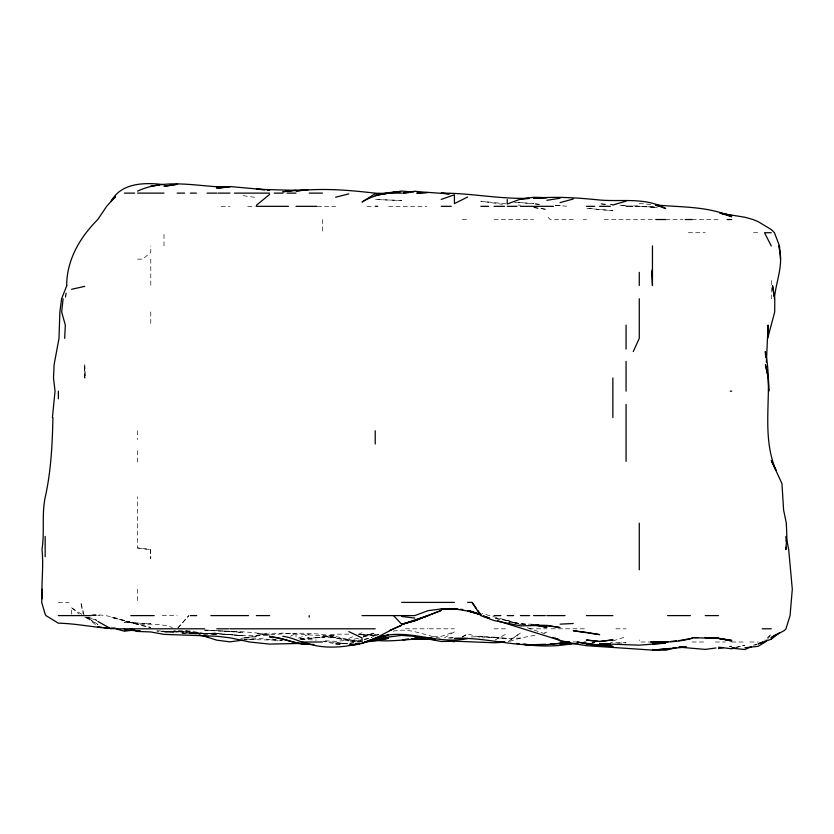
<?xml version="1.0" encoding="UTF-8"?>
<svg xmlns="http://www.w3.org/2000/svg" width="834" height="834" viewBox="0 0 834 834"><rect width="100%" height="100%" fill="white"/><g stroke="black" fill="none" stroke-linecap="round" stroke-linejoin="round"><path stroke-width="0.63" stroke-dasharray="4.17 3.13" d="M66.074 292.744L65.563 298.749L66.147 292.744M767.593 639.053L771.283 634.121L764.653 640.251M178.017 627.856L188.901 615.596L178.017 627.627M508.531 641.315L520.447 633.016L508.26 641.315M444.522 637.833L454.426 631.828L441.228 636.394L432.825 636.863M462.13 637.197L467.634 633.965L483.24 638.041M495.135 640.012L507.239 633.392M290.503 636.227L295.997 633.308L295.997 636.738M462.13 636.738L467.634 633.965M348.81 638.437L354.314 636.04M358.714 634.132L362.019 632.704M754.791 645.214L756.991 644.255M364.416 639.886L374.018 636.321M375.217 635.883L378.824 634.549M298.395 638.146L309.206 634.205M363.217 637.093L375.217 632.85L363.217 635.935M612.865 640.95L626.063 636.696M753.29 645.224L756.886 644.14M509.647 641.294L520.447 638.073L537.242 634.841M544.446 632.787L546.843 632.099M360.924 641.085L348.81 643.379L335.612 643.004L347.611 643.796L323.655 641.263M736.485 647.518L744.887 645.297L735.286 647.382M364.416 639.261L371.62 637.457M240.797 638.385L256.392 636.113L269.601 632.954M358.411 638.26L348.81 640.231L335.612 641.304L323.602 640.731M729.281 646.579L731.679 646.141L729.281 646.329M256.392 636.113L243.194 637.979L256.392 638.093L281.6 640.762M322.404 636.988L335.612 635.133M203.579 634.643L216.788 632.923L203.579 633.736L181.979 633.235M299.604 639.042L309.206 637.822L298.395 638.823M393.221 631.171C409.4 627.366 424.443 635.414 440.029 638.125M350.009 643.431L353.616 643.014M362.019 639.866L348.81 641.075L362.019 641.096M91.657 615.054C112.079 613.261 130.823 624.603 150.777 627.418L111.172 617.327L137.579 624.134L150.777 623.759L124.37 622.31L137.579 623.352L124.37 621.08C139.966 626.428 156.782 621.664 172.377 627.522M244.393 639.98L256.392 639.063L244.393 639.438L281.6 640.262M300.803 639.563L335.612 635.716L309.206 638.312L322.404 637.093L335.612 637.624L322.404 635.977L335.612 637.927L348.81 640.992L361.31 642.003M195.177 633.809L216.788 633.506L243.194 635.789L216.788 633.506L190.381 633.84L203.579 633.235L216.788 634.069L190.381 632.631L196.386 633.83M363.217 636.175L375.217 635.414M617.66 643.254L626.063 642.753L610.457 642.712M449.63 637.989L453.227 637.781M448.431 638.02L454.426 637.708M471.231 636.947L480.832 636.488L507.239 638.542L480.832 636.801L494.041 637.155M91.657 615.388L97.964 615.179L91.969 615.012M190.381 633.84C216.85 631.911 243.121 637.76 269.601 634.955C296.226 632.266 322.987 631.995 348.81 639.834L335.612 638.135L360.82 640.96M520.447 638.073L507.239 638.406L494.041 637.176M378.824 634.34L358.411 634.601L375.217 635.154L358.411 634.497M221.125 206.332L229.986 206.332M247.698 206.332L255.152 206.332M317.452 206.332L322.404 206.332M324.541 206.332L335.612 206.332M366.918 206.332L374.028 206.332M388.613 206.332L426.727 206.332M462.39 219.53L467.634 219.53M494.041 219.53L533.635 219.53M573.25 219.53L550.127 219.53L546.843 215.975M583.31 219.53L586.458 219.53M604.285 219.53L653.199 219.53M665.668 219.53L682.796 219.53M692.074 219.53L718.481 219.53M688.384 232.728L705.272 232.728M753.509 232.728L758.085 232.728M137.579 259.134L142.687 259.134L150.777 252.452L150.777 245.936M84.766 377.958L84.432 364.76L84.766 377.938L85.485 377.958L84.766 364.76L84.766 377.938L85.485 377.958M150.391 549.585L150.777 558.634L150.391 549.585L137.579 547.98L137.579 496.783M58.359 602.398L69.034 602.398M97.964 615.596L99.496 615.596M162.234 615.596L177.173 615.596M405.376 628.805L428.019 628.805M429.239 628.805L454.426 628.805M494.041 628.805L507.239 628.805M529.048 628.805L546.843 628.805M551.003 628.805L586.458 628.805M615.909 628.805L626.063 628.805M652.459 642.003L639.271 642.003L639.271 639.98M692.074 642.003L705.272 642.003M715.322 642.003L725.33 642.003M731.679 642.003L744.887 642.003M749.922 642.003L758.085 642.003M348.81 634.184L335.612 634.132L322.404 635.779L282.809 633.1L269.601 634.048L256.392 633.777L269.601 635.091C248.209 630.681 226.462 631.619 204.789 630.337L216.788 630.567M576.847 642.034L573.25 641.878M592.453 642.826L594.861 642.858M532.436 624.218L520.447 623.978L514.442 623.04M592.453 642.284L594.861 642.347M178.382 630.723L190.381 631.036L203.579 633.319L190.381 632.631L199.983 633.777M300.803 639.188L316.399 640.116M635.195 206.332L657.265 207.343M560.052 205.644L554.047 205.352L569.403 206.332M111.172 627.231L118.376 627.585M335.612 643.994L341.606 644.296L335.612 643.994L323.467 641.304M626.063 205.571L620.058 205.362M203.579 633.496L216.788 634.288L177.173 631.818L190.381 631.255L163.985 632.172L159.45 630.681M197.585 633.861L190.381 633.652L173.816 630.608M181.979 633.621L185.575 633.84M204.789 629.92L215.589 630.65M652.459 206.988L657.265 207.395L633.267 205.852L654.857 207.155M216.788 630.733L243.194 632.474L219.186 630.754M612.865 204.851L610.457 204.664L612.865 204.935M506.04 203.819L480.832 201.192L502.443 204.309M620.058 205.164L626.063 205.727M513.244 622.581L507.239 622.018L509.647 622.362M514.442 622.696L527.641 624.416M639.271 203.392L652.459 204.684M518.05 205.039L520.447 205.279M525.243 624.489L520.447 623.978L481.948 613.553M515.641 202.266L533.635 203.684L514.442 202.182M271.999 639.053L279.202 639.897M280.401 640.043L282.809 640.324M137.579 547.98L150.777 549.585M533.635 207.593L546.843 209.428L533.635 207.458M243.194 195.656L256.392 197.575M173.576 632.735L163.985 631.182L156.782 630.984L177.173 631.943L163.985 631.828L177.173 631.484L190.381 632.745L193.978 633.798M185.701 630.702L198.784 633.976M85.965 617.097L97.964 620.652M527.328 627.752L546.843 634.434M88.362 617.181L96.765 620.225M84.766 617.024L97.964 624.52L86.799 616.972M71.557 614.272L71.557 607.746L81.711 614.293M71.557 607.746L79.074 614.033M86.653 617.191L97.964 626.751M83.963 614.397L80.752 602.398L83.296 614.397M771.283 280.474L771.283 298.749M322.404 219.53L322.404 232.728M163.985 234.396L163.985 245.936M150.777 259.134L150.777 285.541M150.777 311.947L150.777 325.145M137.579 430.771L137.579 439.622M137.579 450.683L137.579 463.443M137.579 589.2L137.579 602.398M586.458 642.107L584.05 642.086L586.458 642.107M401.623 200.473L375.217 199.545L401.623 200.473M560.052 205.508L554.047 205.289L560.052 205.508M594.861 642.597L592.453 642.472L594.861 642.576M612.865 210.731L586.458 208.239L612.865 210.731M605.661 204.288L599.656 203.809L605.661 204.32M539.64 204.34L533.635 203.788L539.64 204.351M507.239 620.444L494.041 618.244L507.239 620.454L520.447 624.52L507.239 620.444"/><path stroke-width="1.25" d="M785.941 547.187L785.899 549.585L786.848 536.387L786.326 523.179L783.595 509.981L781.958 483.574L771.283 460.472L776.006 470.376C759.868 432.314 774.015 390.875 765.278 351.552L765.716 357.557M786.055 541.183L786.149 536.387L788.693 549.585L792.3 589.2L790.059 615.596L785.962 628.805L784.481 630.462L771.283 637.572L771.283 639.188L758.085 643.89L762.756 642.003M52.928 417.563C52.354 444.084 51.072 470.803 45.328 496.783L45.161 497.377C41.658 514.557 44.682 532.186 41.981 549.585C43.858 565.984 41.168 582.403 42.138 598.802M42.127 589.2L41.7 602.398L45.161 614.199L45.964 615.596L58.359 623.175C80.408 623.624 101.956 629.42 124.016 628.805M767.707 337.155L768.093 325.145L766.373 362.352M64.666 338.354L65.333 325.145L61.653 311.947L63.092 298.749M52.406 417.563L55.044 391.156L53.491 377.958L54.106 364.76L58.995 338.354L59.871 311.947L61.591 298.749L66.835 285.541M774.369 298.749C775.87 281.048 784.544 263.825 778.466 245.936M66.689 285.541C66.73 259.781 80.022 237.231 97.776 219.53L106.669 206.332L115.488 196.397M767.666 338.354L774.703 311.947L774.786 298.749L772.492 285.541L774.035 296.341M652.459 269.288L651.573 272.343L652.459 285.541L652.459 245.936M633.287 351.552L639.271 338.354L639.271 298.749M766.853 640.032L765.372 642.003L758.085 646.329L744.887 647.768M115.488 196.699L111.172 201.182C121.472 182.385 145.345 182.375 163.985 184.658M256.392 205.247L269.601 194.416M771.283 639.188L779.404 632.798M771.283 637.572L776.36 634.194M375.217 195.615L388.425 193.029L375.217 193.676L362.019 202.016C373.601 194.937 387.028 192.206 400.424 191.591M393.533 615.596L401.623 624.197L414.821 620.861L441.228 610.457L414.821 620.569L401.623 624.624L414.821 619.975M427.498 615.596L428.019 615.336M467.634 197.022L454.426 203.59L454.426 194.802L441.228 199.409M389.405 630.567L401.623 625.312C384.067 632.141 368.399 645.193 348.81 645.297L359.61 643.452M751.486 646.652L744.887 649.53L731.679 648.164L734.087 647.643M366.147 642.003L375.217 638.354L388.425 635.101L375.217 638.354L362.019 643.316M137.579 191.122C165.476 178.111 196.907 186.462 226.389 187.212L216.788 186.858L229.986 186.889L216.788 188.286L229.986 186.535L264.795 189.714L256.392 189.245L295.997 190.381L282.809 191.778L295.997 190.11L307.996 189.818L295.997 191.007C322.153 187.89 348.695 190.079 374.758 193.123M660.549 206.696L665.668 208.563C645.308 197.053 621.778 201.911 599.656 200.024C577.743 197.752 555.632 196.324 533.635 198.325L546.843 197.648L533.635 197.293L520.447 199.107L507.239 204.028L507.239 199.618M416.02 619.579L428.019 615.596L414.821 620.569L401.623 624.197M612.865 205.018L626.063 201.13M560.052 202.631L573.25 198.992M734.087 648.154L731.679 648.789L718.481 647.174M335.612 197.231L348.81 193.884M676.468 647.653L665.668 650.207L652.459 650.103L586.458 645.672L573.25 643.577L560.052 640.397L497.637 620.819M375.217 638.354C405.856 626.47 436.599 645.547 467.634 638.469L454.426 638.469C481.114 637.103 507.051 644.797 533.635 645.057L524.044 644.307M71.557 289.294L84.766 286.343M359.61 643.556C343.16 647.486 325.635 648.8 309.206 644.119C300.136 642.19 292.161 637.364 282.809 636.279M368.013 640.616L370.421 640.126M718.481 648.571L723.276 647.684M678.866 640.668L692.074 638.312C678.532 641.94 664.542 642.597 650.614 642.003L668.065 641.711M670.463 648.445L652.459 650.166L686.069 647.048M672.871 648.06L675.269 647.674M546.843 200.327L560.052 198.211M573.25 643.368C556.643 646.84 539.588 646.517 522.845 644.286L533.635 645.412L525.243 644.317M378.824 639.72L388.425 638.271L375.217 641.044L364.26 642.003M243.194 640.074L229.986 641.846L216.788 640.178L203.579 635.956M366.814 641.169L375.217 640.043L383.619 637.687L375.217 639.886L388.425 637.03L401.623 635.393L414.821 636.394L441.228 641.492L454.426 641.179L494.041 642.753L504.841 642.222M716.072 647.966L705.272 649.405L678.866 647.132L686.069 646.757M458.033 609.049L441.228 608.956L428.019 610.676L414.821 615.596L362.019 615.596M356.014 643.702L358.411 643.389M400.424 191.632L388.425 193.123L401.623 191.09L413.622 192.039M299.604 643.441L269.601 644.098L249.606 642.003L229.986 637.801L216.788 636.259L163.985 634.372L150.777 631.943L137.579 631.453L130.427 628.805L137.579 631.161L139.976 630.9M133.972 630.045L124.37 631.192L116.885 629.149M139.976 630.973L124.37 629.91M435.223 639.741C415.176 636.947 395.274 642.649 375.217 640.262M150.777 186.076L159.179 185.179M561.251 643.295L569.653 642.389L546.843 644.599L533.635 644.692L545.644 644.275M670.463 641.471L676.468 640.898M408.827 192.633L402.832 193.123L414.821 191.247L428.019 192.539L416.781 193.123L428.019 192.383L449.745 193.926M298.395 643.129L295.997 643.327L314.001 644.546M578.056 643.389L560.052 644.369L572.051 643.462M408.827 639.24L402.822 639.688L408.827 639.251M414.821 638.802L411.225 639.063L428.019 639.292M520.447 199.107L528.839 198.544M550.44 644.015L560.052 643.421M652.459 643.911L665.668 643.118L639.271 645.162L599.656 643.733L610.457 644.067M560.052 624.155L573.25 623.488M356.014 643.567L359.61 643.421M566.338 642.003L568.642 641.961M698.068 637.593L692.074 637.666L718.481 638.427L731.679 640.418L718.481 638.375L705.272 637.52M441.228 608.956L454.426 608.82L467.634 611.03L480.832 614.7L480.832 615.596L494.041 620.538L520.447 625.844L546.843 625.364L560.052 627.543L546.843 625.636L533.635 625.166L546.843 626.845L542.037 625.948M528.839 198.263C499.493 199.253 470.553 192.977 441.228 193.123L448.431 193.853M124.37 193.123L134.628 193.123M137.579 193.123L163.985 193.123M177.173 193.123L184.627 193.123M190.381 193.123L196.365 193.123M207.082 193.123L216.788 193.123M218.091 193.123L229.986 193.123M234.458 193.123L269.601 193.123M274.188 193.123L282.809 193.123M287.021 193.123L295.997 193.123M309.206 193.123L322.404 193.123M391.334 193.123L401.623 193.123M256.392 206.332L288.418 206.332M295.997 206.332L316.816 206.332M375.217 206.332L377.677 206.332M441.228 206.332L451.277 206.332M480.832 206.332L488.536 206.332M494.041 206.332L504.549 206.332M507.239 206.332L517.028 206.332M520.447 206.332L532.759 206.332M533.635 206.332L553.474 206.332M586.458 206.332L594.694 206.332M599.656 206.332L610.352 206.332M626.063 206.332L632.599 206.332M655.753 219.53L665.668 219.53M685.183 219.53L692.074 219.53M727.133 219.53L731.679 219.53M771.283 232.728L764.528 232.728L771.283 245.988M730.23 391.156L731.679 391.156M401.623 602.398L454.426 602.398M467.634 602.398L472.013 602.398L476.423 608.528M58.359 615.596L91.198 615.596M130.823 615.596L154.238 615.596M190.381 615.596L196.699 615.596M210.866 615.596L248.49 615.596M256.392 615.596L269.601 615.596M494.041 615.596L500.848 615.596M507.239 615.596L513.64 615.596M520.447 615.596L529.642 615.596M533.635 615.596L545.321 615.596M546.843 615.596L565.035 615.596M586.458 615.596L612.865 615.596M667.575 615.596L690.385 615.596M705.272 615.596L718.481 615.596M124.37 628.805L204.726 628.805M216.788 628.805L228.735 628.805M229.986 628.805L375.217 628.805M762.172 628.805L771.283 628.805M322.404 642.003L301.095 642.003L309.206 643.754M496.438 642.003L504.841 642.003M560.052 642.003L569.737 642.003M375.217 193.676L383.619 193.915M718.481 638.125L705.272 637.687L718.481 638.375L731.679 640.96L719.679 638.385M597.259 644.797L586.458 644.182L612.865 646.548L600.855 645.089M227.588 187.223L216.788 186.555L226.389 187.223M420.816 637.478L414.821 637.093L428.019 638.219L424.423 637.489M423.224 637.635L428.019 637.937M375.217 193.186L386.017 193.895M656.066 204.966C681.441 207.385 707.91 206.123 731.679 216.757L719.679 212.858L731.679 215.641L720.878 213.327L744.887 217.247L753.029 219.53L758.085 221.604L771.283 229.558L774.452 232.728L779.488 245.936L780.52 259.134M599.656 645.297L612.865 646.548L586.458 643.796L577.024 642.003L599.656 645.339L586.458 643.785M208.385 636.832L198.784 635.07L201.182 635.508M460.431 609.3L462.828 609.55M531.237 625.125L533.635 625.375L531.237 625M586.458 632.37L573.25 630.744L599.656 634.632L587.657 632.579M401.623 616.441L414.821 618.088M97.964 626.751L101.571 627.231M103.969 627.554L107.565 628.044M448.431 640.856L454.426 641.721L454.426 640.616M516.611 643.41L519.165 643.817M539.64 625.51L537.242 625.062L546.843 627.429L536.043 624.947M479.633 614.043L467.634 610.769L480.832 614.773L470.032 610.905M468.833 610.811L480.832 614.773M552.848 637.405L558.843 639.688L555.642 638.239M348.81 631.619L362.019 637.874L362.019 642.003M97.964 621.518L111.016 628.805M477.892 610.571L480.103 613.636M472.013 602.398L480.822 615.596M639.271 272.343L639.271 285.541M639.271 523.179L639.271 569.799M626.063 325.145L626.063 349.019M626.063 361.341L626.063 391.156M626.063 404.365L626.063 461.411M612.865 377.958L612.865 417.563M375.217 430.771L375.217 444.001M309.206 615.596L309.206 617.17M58.359 391.156L58.359 398.808M45.161 536.387L45.161 556.664M177.173 184.272L163.985 186.316L177.173 184.324M612.865 639.876L599.656 641.513L586.458 640.032L599.656 641.523L612.865 639.876M269.601 190.037L267.203 189.891L269.601 190.037M431.626 637.77L429.218 637.593L431.626 637.77M309.206 643.973C295.424 644.692 283.164 637.729 269.601 636.884C283.32 637.009 295.319 644.984 309.206 644.004M660.789 206.332L656.024 205.383L660.789 206.332M489.318 618.057L483.428 616.013L489.318 618.098M768.364 377.958L765.445 364.76L768.343 377.958L768.792 391.156L768.364 377.958"/></g></svg>
